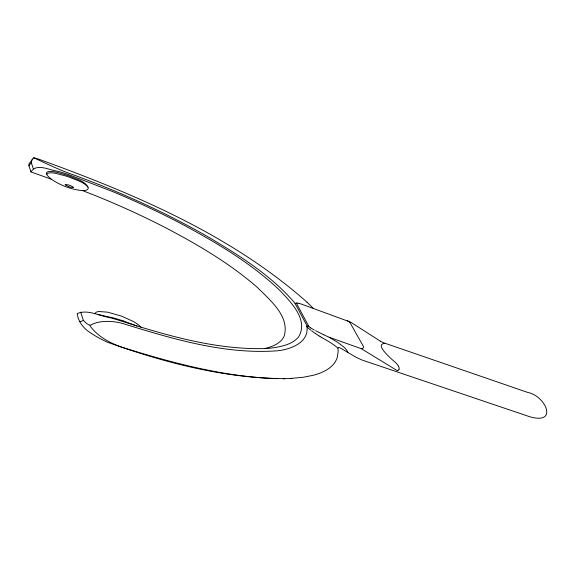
<?xml version="1.0" encoding="UTF-8"?>
<svg xmlns="http://www.w3.org/2000/svg" width="576" height="576" viewBox="0 0 576 576"><rect width="100%" height="100%" fill="white"/><g stroke="black" fill="none" stroke-linecap="round" stroke-linejoin="round"><path stroke-width="0.86" d="M94.918 313.819L95.998 312.264L98.518 311.479L107.676 312.17L121.594 316.159L133.322 321.466A20.959 6.235 21.4 0 1 141.005 327.298M399.038 369.245L399.132 368.834A28.505 8.474 21.4 0 0 398.606 366.451L398.448 366.134M306.936 302.098C230.378 234.338 133.891 193.651 38.815 159.206L33.718 157.752L29.174 163.67A22.378 6.653 21.4 0 0 28.973 165.83L30.96 171.936L51.3 179.186C60.098 185.213 70.438 189.13 81.014 190.476A19.937 5.933 21.4 0 0 87.61 189.461A19.498 5.796 21.4 0 0 87.984 187.092C84.535 180.749 76.111 179.186 70.013 176.285A36.713 10.915 21.4 0 0 60.826 173.412C53.604 170.942 38.794 169.135 51.3 179.186M28.966 165.83L31.291 162.626A70.092 20.844 21.4 0 1 32.472 159.07M30.96 171.936C36.742 162.547 49.982 170.604 58.291 171.353A59.27 17.626 21.4 0 1 67.867 174.326L112.536 191.534A272.52 81.043 21.4 0 1 181.476 223.841C216.338 242.582 250.978 262.951 279.799 290.383C290.7 302.069 308.498 319.306 298.843 336.514A168.862 50.213 21.4 0 1 286.409 344.801C279.454 347.09 272.174 348.199 264.881 348.581C215.777 349.79 167.832 335.714 121.457 321.098A124.769 37.102 21.4 0 0 110.419 317.779C99.684 316.13 87.934 309.031 77.191 313.546C78.25 322.193 83.959 328.882 91.138 333.245A42.286 12.571 21.4 0 0 107.849 342.382C164.513 362.664 224.273 378.331 284.81 378.655M384.739 343.382C375.538 344.052 387.281 354.974 390.053 357.689A106.819 31.766 21.4 0 0 394.222 361.411A30.312 9.014 21.4 0 1 398.203 365.717L398.311 365.904M80.64 312.127L83.39 320.465C86.148 322.934 89.338 327.247 92.88 323.978C95.285 322.942 97.848 322.301 100.426 321.898C108.9 320.609 117.605 321.775 125.705 324.425C173.628 339.178 223.373 353.938 274.054 351.007C288.209 350.539 310.356 343.346 306.727 325.26L294.854 303.041C270.785 274.946 238.81 255.125 207.295 236.448C164.333 211.867 119.023 191.484 72.533 174.542C59.198 169.906 46.505 163.67 33.718 157.752M79.87 321.761L83.39 320.465M264.881 348.581L270.36 346.975A166.925 49.637 21.4 0 0 284.112 336.326C290.038 316.526 270.418 300.55 258.034 288.036C230.918 264.182 199.584 245.707 167.774 228.874A258.574 76.896 21.4 0 0 94.774 195.394L82.483 190.562M295.063 303.43L296.352 303.098L308.592 325.951A2.383 0.706 21.4 0 0 308.578 326.081M290.318 378.482L303.35 377.251L313.229 375.286A213.602 63.518 21.4 0 0 337.356 357.055L338.155 351.266L337.968 348.12M323.935 334.865L329.162 337.241L361.339 348.703L362.779 348.307L363.456 347.465A18.907 5.623 21.4 0 0 363.528 346.615L350.287 323.165L348.581 321.415L302.004 304.294A21.672 6.444 21.4 0 0 301.255 304.056L299.167 303.43M283.183 378.756L291.967 378.382M277.099 378.655C224.438 376.884 173.023 363.168 122.99 347.551C110.369 343.31 97.733 336.715 89.87 325.642M97.776 314.474L113.71 317.988A75.874 22.565 21.4 0 1 123.487 320.983M123.487 320.983L137.023 326.074M347.198 320.71L347.213 320.717A8.813 2.621 21.4 0 1 351.85 322.906L380.297 341.158M323.77 334.786L315.67 330.754M314.352 330.048L313.294 329.465M329.162 337.241L337.702 342.41L343.642 346.896A28.793 8.561 21.4 0 1 347.839 352.44M312.768 329.162L311.126 328.19A15.998 4.759 21.4 0 1 310.788 327.974L310.478 327.773M321.3 337.277L328.637 341.503A46.699 13.889 21.4 0 1 332.107 343.699L335.398 346.046A31.529 9.374 21.4 0 1 337.975 348.192M321.07 337.14L320.148 336.586M361.339 348.703L397.476 370.786M319.918 336.449L319.097 335.938M318.852 335.786L315.396 333.526M310.457 327.758L309.816 327.326A8.042 2.39 21.4 0 1 309.514 327.103L309.269 326.902A5.256 1.562 21.4 0 1 308.981 326.657M315.266 333.439L311.645 330.862M310.838 330.242L308.275 328.133A27.965 8.316 21.4 0 1 306.965 326.873M307.044 302.206L313.394 308.405M87.984 187.092C83.369 181.742 75.852 179.935 69.545 177.271A37.231 11.074 21.4 0 0 63.907 175.457C58.5 174.427 52.25 171.36 46.901 173.549L46.858 174.29M31.291 162.626L33.322 168.79M399.002 369.295A22.406 6.667 21.4 0 1 397.894 370.598M308.873 326.549A3.528 1.051 21.4 0 1 308.7 326.34M306.943 326.448A5.191 1.541 21.4 0 1 308.117 325.922M380.297 341.158A7.697 2.29 21.4 0 0 384.581 343.109L527.774 392.45C545.494 395.698 558.828 425.174 529.711 416.729L361.858 359.964L355.558 356.998L341.129 348.48A5.292 1.577 21.4 0 0 339.926 347.832L339.062 347.486A6.437 1.915 21.4 0 0 338.429 347.414M297.396 303.026A7.409 2.203 21.4 0 1 299.167 303.437M296.597 302.99A2.131 0.634 21.4 0 1 297.187 303.019M65.282 184.594L65.246 184.651A1.519 0.454 21.4 0 0 65.354 184.925L68.422 186.538A7.495 2.232 21.4 0 0 70.74 187.272L73.534 187.452A1.519 0.454 21.4 0 0 73.433 187.186L70.366 185.573A7.495 2.232 21.4 0 0 68.04 184.831L65.282 184.594"/></g></svg>
